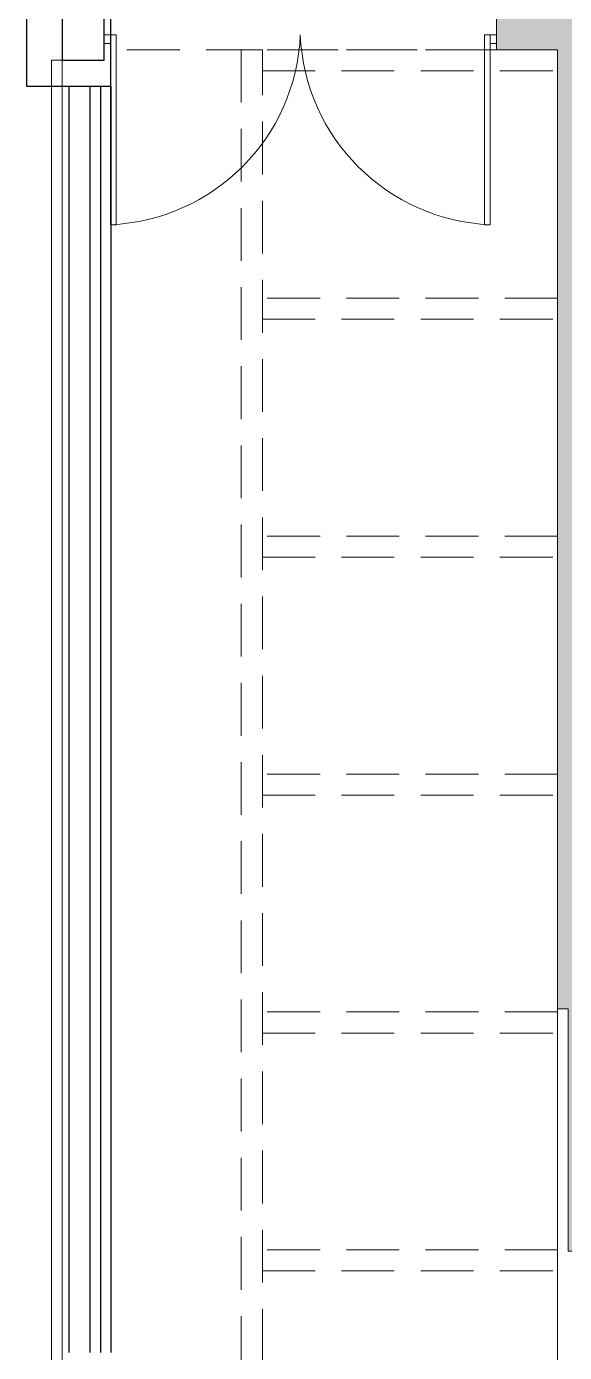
# Model space of a CAD drawing. Header units: metres. Extents: x 51 to 18146, y -212 to 18074.
# Drawn here: x 57.59 to 60.14, y 351.71 to 357.99 of the extents above; entities that cross this region are included whole.
import ezdxf

# ---------------------------------------------------------------- set-up
doc = ezdxf.new("R2010")
doc.units = ezdxf.units.M
doc.linetypes.add('CONTINUA', pattern=[0])
doc.linetypes.add('DASHED2', pattern=[0.375, 0.25, -0.125])
doc.layers.get('0').update_dxf_attribs({"color": 250})
doc.layers.add('COL', color=2, linetype='Continuous')
doc.layers.add('VE', color=5, linetype='Continuous')
for name, color, linetype, lineweight in [('P0 - Antepecho', 250, 'Continuous', 15), ('P0 - Estructura', 250, 'Continuous', 25), ('P0 - Paredes', 250, 'Continuous', 20), ('P0 - Pasamanos', 250, 'Continuous', 13), ('P0 - Pergola', 250, 'Continuous', 18), ('P0 - Ventanas', 250, 'Continuous', 15)]:
    doc.layers.add(name, color=color, linetype=linetype, lineweight=lineweight)
doc.layers.get('0').freeze()

# ---------------------------------------------------------------- blocks, each defined once
blk = doc.blocks.new('-COL40-')
at = {"color": 0}
blk.add_lwpolyline([(-0.1999999999710837, 0.1999999998887603), (-0.1999999999710837, -0.200000000115196), (0.2000000000328441, -0.200000000115196), (0.2000000000328441, 0.1999999998887603)], close=True, dxfattribs=at)

msp = doc.modelspace()

# ---------------------------------------------------------------- hatches: boundary and pattern name
at = {"layer": 'P0 - Paredes'}
h = msp.add_hatch(color=256, dxfattribs=at)
h.dxf.hatch_style = 1
h.paths.add_polyline_path([(62.83657777109742, 358.0317025350928), (60.10970718334615, 358.0317026137114), (59.82003959222137, 358.0317026132345), (59.82003959037363, 357.8818745595813), (60.10970718334615, 357.8818745591044), (60.1097071852088, 353.3383596949577), (60.15964986884593, 353.338359695375), (60.15964986884593, 352.1896779462695), (60.25953523796797, 352.1896779457927), (60.25953523796797, 355.2861245105863), (61.81987656658888, 355.2861242901087), (61.8920120459497, 355.3582597690225), (61.78606761346757, 355.4642042014599), (61.75781576369703, 355.4359523535371), (60.25953523796797, 355.4359525642395), (60.25953523796797, 357.8818746060729), (62.15735728113354, 357.881874463737), (62.15735728113354, 356.982906228602), (62.65678410629928, 356.9829062337279), (62.65678410629928, 356.3349207068682), (62.53474168927968, 356.2128782912493), (62.64068603430689, 356.1069337713123), (62.80661216092109, 356.2728598997593), (62.80661216092109, 357.1327342883348), (62.30718534505367, 357.1327342920304), (62.3071853338927, 357.8818744860888), (62.83657779341936, 357.8818743260503)])

# ---------------------------------------------------------------- linework, layer by layer
at = {"layer": 'P0 - Antepecho', "linetype": 'DASHED2'}
msp.add_line((59.82003959037363, 357.8818745595813), (57.96217171643674, 357.8818745595813), dxfattribs=at)
at = {"layer": 'P0 - Antepecho'}
for p, q in [((60.1097071852088, 353.3383596949577), (60.1097071852088, 352.1097696505785)), ((60.1097071852088, 352.1097696505785), (60.10970718334615, 349.7911596301198))]:
    msp.add_line(p, q, dxfattribs=at)
at = {"layer": 'P0 - Paredes'}
msp.add_lwpolyline([(62.53474160741269, 356.2128782084585), (62.65678410629928, 356.3349207068682), (62.65678410629928, 356.9829062337279), (62.15735728113354, 356.982906228602), (62.15735728113354, 357.881874463737), (60.25953523796797, 357.8818746060729), (60.25953523796797, 355.4359525642395), (61.75781576369703, 355.4359523535371), (61.78606761346757, 355.4642042014599), (61.8920120459497, 355.3582597690225), (61.81987656658888, 355.2861242901087), (60.25953523796797, 355.2861245105863), (60.25953523796797, 352.1896779457927), (60.15964986884593, 352.1896779462695), (60.15964986884593, 353.338359695375), (60.1097071852088, 353.3383596949577), (60.10970718334615, 357.8818745591044), (59.82003959037363, 357.8818745595813), (59.82003959222137, 358.0317026132345)], dxfattribs=at)
at = {"layer": 'P0 - Pasamanos', "linetype": 'CONTINUA', "transparency": 33554687}
msp.add_line((57.76240097817779, 357.8319318745136), (57.7124582926929, 357.8319318749905), dxfattribs=at)
for points in [[(57.7124582926929, 357.8319318749905), (57.71245829454064, 348.192993718028), (99.31471468727291, 348.192993718028), (99.31471468913557, 345.1964292283654), (116.7447116658538, 345.1964292283654)], [(57.76240097817779, 357.8319318745136), (57.76240097817779, 348.2429364030362), (99.36465737462044, 348.2429364026189), (99.36465737462044, 345.2463719124198), (116.7447116658538, 345.2463719128966)]]:
    msp.add_lwpolyline(points, dxfattribs=at)
at = {"layer": 'P0 - Pergola', "linetype": 'DASHED2'}
for points in [[(58.71131200999021, 357.8818745595813), (58.61142664273083, 357.8818745595813), (58.61142664273083, 349.7911596296429), (58.71131201185286, 349.7911596296429)], [(60.1097071852088, 357.7819891895056), (60.10970718334615, 357.8818745591044), (58.71131200999021, 357.8818745595813), (58.71131201185286, 357.7819891899824)], [(60.10970718334615, 356.6047687636614), (60.1097071852088, 356.7046541332603), (58.71131201185286, 356.7046541327834), (58.71131200999021, 356.6047687636614)], [(60.10970718334615, 355.477491022408), (60.1097071852088, 355.5773763915301), (58.71131201185286, 355.5773763915301), (58.71131201185286, 355.4774910214543)], [(60.1097071852088, 354.350213280201), (60.10970718334615, 354.4500986502767), (58.71131201185286, 354.4500986497998), (58.71131201185286, 354.3502132806778)], [(60.10970718334615, 353.2229355389476), (60.1097071852088, 353.3228209085465), (58.71131201185286, 353.3228209085465), (58.71131201185286, 353.2229355389476)], [(60.1097071852088, 352.0956577976942), (60.10970718334615, 352.1955431668163), (58.71131200999021, 352.1955431672335), (58.71131201185286, 352.0956577976942)]]:
    msp.add_lwpolyline(points, close=True, dxfattribs=at)
at = {"layer": 'P0 - Ventanas'}
for points in [[(57.992137332201, 357.9517943120003), (57.96217172387242, 357.9517943166495), (57.96217171271145, 357.9118401715756), (57.99213732102513, 357.9118401632309)], [(57.99213719637692, 357.0528259866238), (57.992137332201, 357.9517943120003), (58.01910638265312, 357.951794307828), (58.01910624870657, 357.0528259805441)], [(59.79007411973178, 357.0528259866238), (59.7900739839077, 357.9517943120003), (59.76310493344069, 357.951794307828), (59.76310506740212, 357.0528259810209)], [(59.7900739839077, 357.9517943120003), (59.82003959408402, 357.9517943166495), (59.82003960710764, 357.9118401711583), (59.79007399506866, 357.9118401632309)]]:
    msp.add_lwpolyline(points, close=True, dxfattribs=at)
for centre, start, end in [((57.95191938729584, 357.9920122666359), 272.4520203737328, 357.5479624530614), ((59.83029192881286, 357.9920122666359), 182.4520375469386, 267.5479797314519)]:
    msp.add_arc(centre, 0.940046989886081, start, end, dxfattribs=at)
at = {"layer": 'VE', "color": 0}
for p, q in [((57.794366825056, 357.7095789274858), (57.794366825056, 351.7095789274858)), ((57.89436682512445, 357.7095789274858), (57.89436682512445, 351.7095789274858)), ((57.94436682512448, 357.7095789274858), (57.94436682512448, 351.7095789274858)), ((57.99436682512445, 357.7095789274858), (57.99436682512445, 351.7095789274858))]:
    msp.add_line(p, q, dxfattribs=at)

# ---------------------------------------------------------------- block references
at = {"layer": 'COL', "color": 0}
msp.add_blockref('-COL40-', (57.79436682509916, 357.909578927288), dxfattribs=at)
at = {"layer": 'P0 - Estructura', "transparency": 33554687, "xscale": 0.4994268474869228, "yscale": 0.4994268474869228, "zscale": 0.4994268474869228}
msp.add_blockref('-COL40-', (57.86228634916246, 357.9318172441125), dxfattribs=at)

doc.saveas('drawing.dxf')
